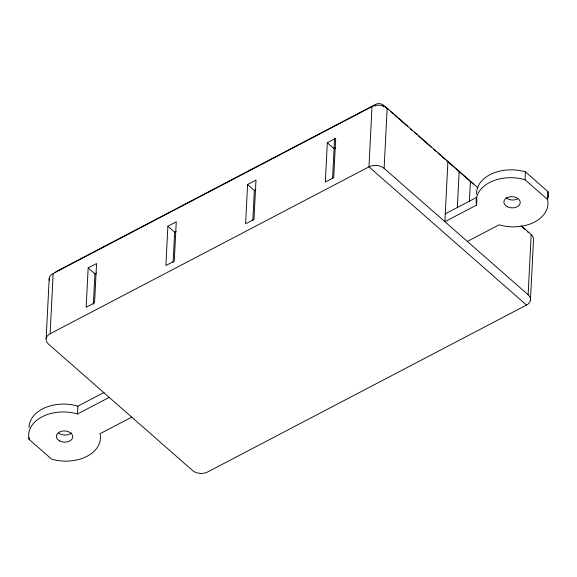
<?xml version="1.0" encoding="UTF-8"?>
<svg xmlns="http://www.w3.org/2000/svg" width="577" height="577" viewBox="0 0 577 577"><rect width="100%" height="100%" fill="white"/><g stroke="black" fill="none" stroke-linecap="round" stroke-linejoin="round"><path stroke-width="0.87" d="M131.729 417.135L100.016 433.738A35.925 24.544 2.9 0 1 51.569 459.104L29.066 439.357L29.153 437.611M46.153 338.605L49.211 278.359M521.06 225.607L531.186 234.493L528.128 294.746A10.775 7.364 2.9 0 1 526.491 305.06L207.633 471.979A10.775 7.364 2.9 0 1 192.487 470.45L48.468 344.087A10.775 7.364 2.9 0 1 50.112 333.766L53.163 273.52L372.021 106.601A10.775 7.364 2.9 0 1 387.167 108.13L477.85 187.698M29.066 439.357A35.925 24.544 2.9 0 1 77.513 413.997L77.909 406.136L104.076 392.439M88.166 267.944L86.175 307.238L94.563 302.846L96.554 263.552L88.166 267.944L94.916 273.873L93.373 304.23M167.878 226.213L165.887 265.514L174.276 261.121L176.266 221.82L167.878 226.213L174.629 232.142L173.093 262.506M247.591 184.489L245.6 223.782L253.995 219.39L255.986 180.096L247.591 184.489L254.342 190.41L252.805 220.775M327.31 142.757L325.32 182.051L333.708 177.658L335.699 138.365L327.31 142.757L334.054 148.678L335.583 147.885M332.568 178.149L334.588 138.199M372.021 106.601L368.97 166.847L526.491 305.06M375.577 106.067L375.663 104.322A5.388 3.678 2.9 0 1 383.236 105.086L388.638 109.825M383.15 106.832L383.236 105.086M528.128 294.746L384.116 168.376L387.167 108.13M447.925 161.437L444.867 221.691L476.588 205.087A35.925 24.544 2.9 0 1 525.034 179.721L525.431 171.867A35.925 24.544 2.9 0 0 476.573 194.016M457.33 207.72L459.177 171.311M469.389 201.604L470.428 181.185M476.588 205.087L476.898 198.971M530.443 300.22L533.501 239.967A10.775 7.364 2.9 0 0 531.186 234.493M467.37 241.431L499.091 224.828A35.925 24.544 2.9 0 0 547.537 199.469L547.934 191.607L525.431 171.867M375.663 104.322L56.806 271.24A5.388 3.678 2.9 0 0 55.161 272.733M94.916 273.873L96.438 273.072M174.629 232.142L176.151 231.341M254.342 190.41L255.871 189.609M50.112 333.766L368.97 166.847A10.775 7.364 2.9 0 1 384.116 168.376M445.271 213.829L476.984 197.226M77.513 413.997L109.226 397.394M525.034 179.721L547.537 199.469M390.658 111.599L393.363 113.972M394.711 115.155L407.535 126.406M410.24 128.779L412.267 130.553M414.286 132.335L416.991 134.701M418.339 135.883L431.163 147.142M433.868 149.508L435.895 151.289M437.914 153.064L440.619 155.437M441.968 156.619L445.314 159.555M446.641 160.716L454.582 167.683M455.246 168.268L473.248 184.063M521.853 226.711L525.229 229.675M547.934 191.607A35.925 24.544 2.9 0 1 548.15 198.026M517.605 198.928A8.208 5.611 2.9 0 1 506.065 197.767M71.519 432.966A8.208 5.611 2.9 0 1 58.508 432.822M29.038 427.478A35.925 24.544 2.9 0 1 77.909 406.136M49.276 280.285A10.775 7.364 2.9 0 1 53.163 273.52M527.255 231.449A5.388 3.678 2.9 0 1 527.984 232.293M507.219 206.674A8.208 5.611 2.9 0 0 520.216 203.104A8.208 5.611 2.9 0 0 508.748 197.053A8.208 5.611 2.9 0 0 507.219 206.674M59.698 440.951A8.208 5.611 2.9 0 0 72.695 437.373A8.208 5.611 2.9 0 0 61.227 431.322A8.208 5.611 2.9 0 0 59.698 440.951"/></g></svg>
